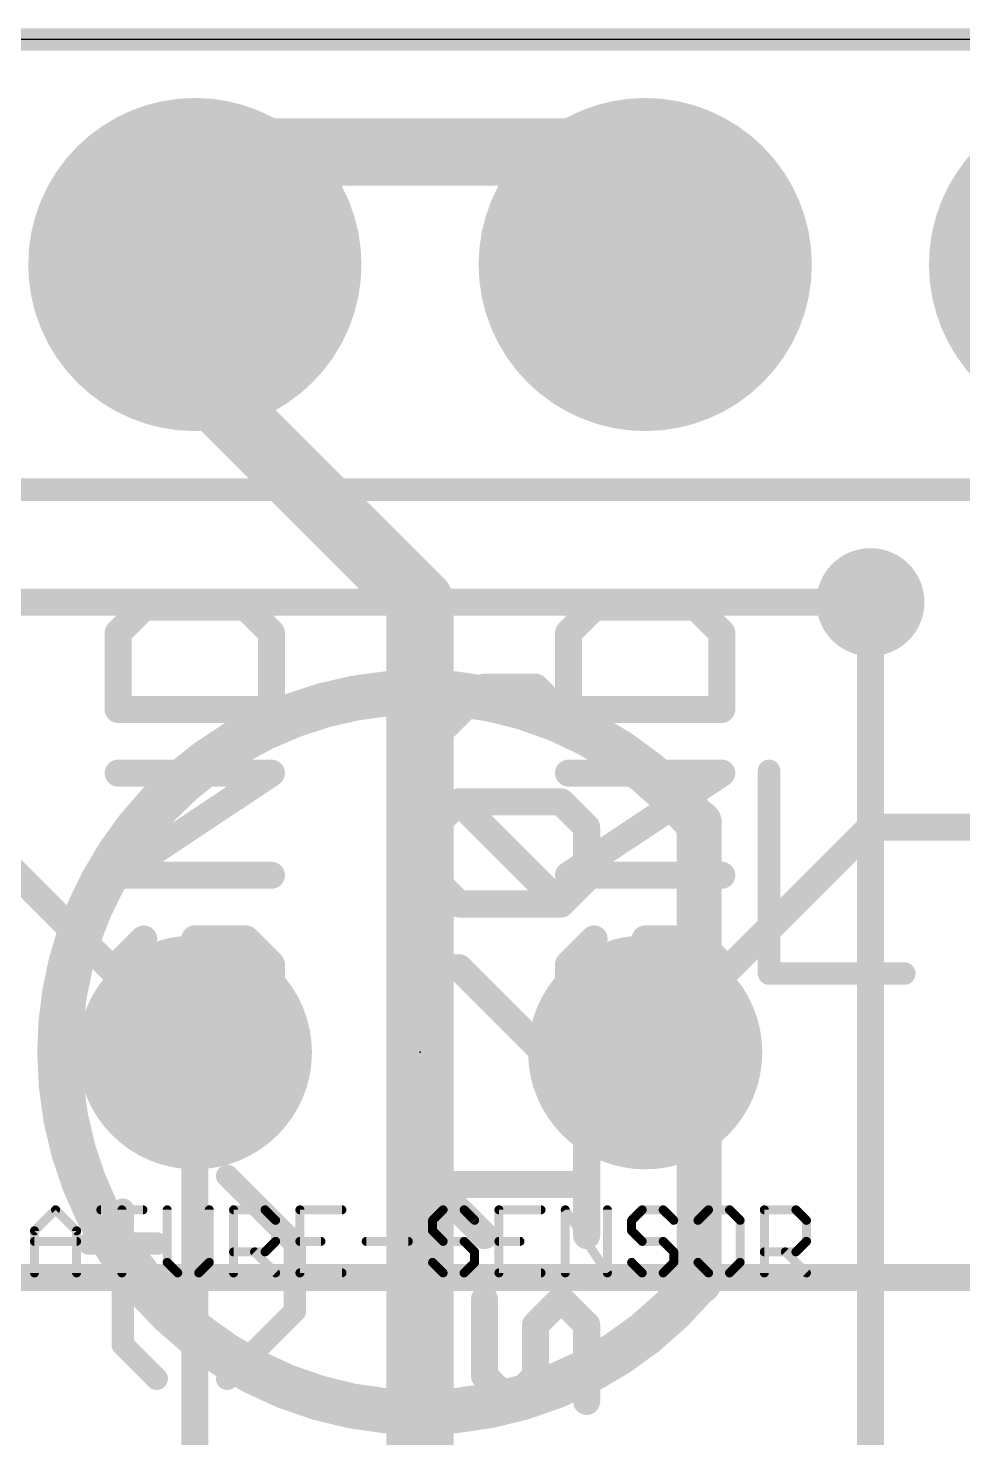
# Model space of a CAD drawing. Extents: x -6 to 117, y 1 to 54.
# Drawn here: x 25.73 to 31, y 44.81 to 52.77 of the extents above; entities that cross this region are included whole.
import ezdxf

# ---------------------------------------------------------------- set-up
doc = ezdxf.new("R2010")
doc.units = 0
for name, color, linetype in [('1', 14, 'CONTINUOUS'), ('16', 174, 'CONTINUOUS'), ('17', 94, 'CONTINUOUS'), ('18', 94, 'CONTINUOUS'), ('20', 178, 'CONTINUOUS'), ('21', 251, 'CONTINUOUS'), ('23', 178, 'CONTINUOUS'), ('25', 251, 'CONTINUOUS'), ('27', 251, 'CONTINUOUS'), ('51', 251, 'CONTINUOUS')]:
    doc.layers.add(name, color=color, linetype=linetype)

# ---------------------------------------------------------------- blocks, each defined once
blk = doc.blocks.new('ROUNDP')
at = {"const_width": 0.5}
blk.add_lwpolyline([(0, -0.25, 1), (0, 0.25, 1), (0, -0.25)], format="xyb", dxfattribs=at)
blk = doc.blocks.new('ROUNDV')
at = {"const_width": 0.5}
blk.add_lwpolyline([(0, -0.25, 1), (0, 0.25, 1), (0, -0.25)], format="xyb", dxfattribs=at)

msp = doc.modelspace()

# ---------------------------------------------------------------- linework, layer by layer
at = {"layer": '1'}
for points, const_width in [([(26.67, 52.1653, 1), (26.67, 51.9748)], 0.1905), ([(26.7653, 52.07, 1), (26.5748, 52.07)], 0.1905), ([(29.3053, 52.07, 1), (29.1148, 52.07)], 0.1905), ([(29.21, 51.9748, 1), (29.21, 52.1653)], 0.1905), ([(26.7653, 51.435, 1), (26.5748, 51.435)], 0.1905), ([(26.5748, 51.435, 1), (26.7653, 51.435)], 0.1905), ([(29.1148, 51.435, 1), (29.3053, 51.435)], 0.1905), ([(26.7374, 50.8674, 1), (26.6026, 50.7326)], 0.1905), ([(26.5748, 50.8, 1), (26.7653, 50.8)], 0.1905), ([(28.0353, 49.53, 1), (27.8448, 49.53)], 0.1905), ([(27.8726, 49.4626, 1), (28.0074, 49.5974)], 0.1905), ([(30.5181, 49.53, 1), (30.4419, 49.53)], 0.0762), ([(26.7081, 46.99, 1), (26.6319, 46.99)], 0.0762), ([(26.6431, 46.9631, 1), (26.6969, 47.0169)], 0.0762)]:
    msp.add_lwpolyline(points, format="xyb", dxfattribs=dict(at, const_width=const_width))
for points, const_width in [([(29.21, 52.07), (26.67, 52.07)], 0.381), ([(26.67, 52.07), (26.67, 51.435)], 0.381), ([(29.21, 52.07), (29.21, 51.435)], 0.381), ([(26.67, 50.8), (26.67, 51.435)], 0.381), ([(27.94, 49.53), (26.67, 50.8)], 0.381), ([(26.67, 46.99), (22.86, 50.8)], 0.1524), ([(27.94, 41.91), (27.94, 49.53)], 0.381), ([(30.48, 49.53), (30.48, 44.45)], 0.1524), ([(26.67, 35.56), (26.67, 46.99)], 0.1524)]:
    msp.add_lwpolyline(points, dxfattribs=dict(at, const_width=const_width))
at = {"layer": '16', "const_width": 0.1524}
for points in [[(21.59, 49.53), (30.48, 49.53)], [(30.48, 48.26), (29.21, 46.99)], [(39.37, 48.26), (30.48, 48.26)], [(31.75, 45.72), (21.59, 45.72)]]:
    msp.add_lwpolyline(points, dxfattribs=at)
at = {"layer": '16', "const_width": 0.0762}
for points in [[(30.48, 49.4919, 1), (30.48, 49.5681)], [(30.48, 48.2981, 1), (30.48, 48.2219)], [(30.5069, 48.2331, 1), (30.4531, 48.2869)], [(29.1831, 47.0169, 1), (29.2369, 46.9631)]]:
    msp.add_lwpolyline(points, format="xyb", dxfattribs=at)
at = {"layer": '20'}
msp.add_line((53.34, 52.705), (3.81, 52.705), dxfattribs=at)
at = {"layer": '21', "const_width": 0.1524}
for points in [[(28.3036, 49.0505), (28.0155, 48.7624)], [(28.5917, 49.0505), (28.3036, 49.0505)], [(28.8798, 48.7624), (28.5917, 49.0505)], [(28.0155, 48.259), (28.1595, 48.4031)], [(28.1595, 48.4031), (28.7357, 48.4031)], [(28.7357, 47.8269), (28.1595, 48.4031)], [(28.7357, 48.4031), (28.8798, 48.259)], [(28.0155, 47.9709), (28.0155, 48.259)], [(28.8798, 48.259), (28.8798, 47.9709)], [(28.1595, 47.8269), (28.0155, 47.9709)], [(28.8798, 47.9709), (28.7357, 47.8269)], [(28.7357, 47.8269), (28.1595, 47.8269)], [(28.0155, 46.8913), (28.0155, 47.4676)], [(28.0155, 47.4676), (28.1595, 47.4676)], [(28.1595, 47.4676), (28.7357, 46.8913)], [(28.7357, 46.8913), (28.8798, 46.8913)], [(28.8798, 45.9558), (28.8798, 46.532)], [(28.3036, 45.9558), (28.0155, 46.2439)], [(28.0155, 46.2439), (28.8798, 46.2439)], [(28.3036, 45.1644), (28.3036, 45.5965)], [(28.7357, 45.5965), (28.5917, 45.4525)], [(28.8798, 45.4525), (28.7357, 45.5965)], [(28.5917, 45.4525), (28.5917, 45.1644)], [(28.8798, 45.0203), (28.8798, 45.4525)], [(28.4476, 45.0203), (28.3036, 45.1644)], [(28.5917, 45.1644), (28.4476, 45.0203)]]:
    msp.add_lwpolyline(points, dxfattribs=at)
at = {"layer": '21', "const_width": 0.0762}
for points in [[(28.3036, 49.0886, 1), (28.3036, 49.0124)], [(28.3305, 49.0235, 1), (28.2766, 49.0774)], [(28.6186, 49.0774, 1), (28.5647, 49.0235)], [(28.5917, 49.0124, 1), (28.5917, 49.0886)], [(27.9885, 48.7893, 1), (28.0424, 48.7354)], [(28.8529, 48.7354, 1), (28.9067, 48.7893)], [(28.1595, 48.4412, 1), (28.1595, 48.365)], [(28.1865, 48.43, 1), (28.1326, 48.3761)], [(28.1865, 48.3761, 1), (28.1326, 48.43)], [(28.7627, 48.43, 1), (28.7088, 48.3761)], [(28.7357, 48.365, 1), (28.7357, 48.4412)], [(27.9885, 48.286, 1), (28.0424, 48.2321)], [(28.0536, 48.259, 1), (27.9774, 48.259)], [(28.9179, 48.259, 1), (28.8417, 48.259)], [(28.8529, 48.2321, 1), (28.9067, 48.286)], [(28.0424, 47.9979, 1), (27.9885, 47.944)], [(28.9067, 47.944, 1), (28.8529, 47.9979)], [(27.9774, 47.9709, 1), (28.0536, 47.9709)], [(28.8417, 47.9709, 1), (28.9179, 47.9709)], [(28.1595, 47.865, 1), (28.1595, 47.7888)], [(28.1326, 47.7999, 1), (28.1865, 47.8538)], [(28.7088, 47.8538, 1), (28.7627, 47.7999)], [(28.7088, 47.7999, 1), (28.7627, 47.8538)], [(28.7357, 47.7888, 1), (28.7357, 47.865)], [(28.0536, 47.4676, 1), (27.9774, 47.4676)], [(28.0155, 47.5057, 1), (28.0155, 47.4295)], [(28.1865, 47.4945, 1), (28.1326, 47.4406)], [(28.1595, 47.4295, 1), (28.1595, 47.5057)], [(27.9774, 46.8913, 1), (28.0536, 46.8913)], [(28.7357, 46.9294, 1), (28.7357, 46.8532)], [(28.7088, 46.8644, 1), (28.7627, 46.9183)], [(28.8798, 46.8532, 1), (28.8798, 46.9294)], [(28.9179, 46.532, 1), (28.8417, 46.532)], [(28.0424, 46.2709, 1), (27.9885, 46.217)], [(28.0155, 46.282, 1), (28.0155, 46.2058)], [(28.8798, 46.2058, 1), (28.8798, 46.282)], [(28.2766, 45.9289, 1), (28.3305, 45.9828)], [(28.8417, 45.9558, 1), (28.9179, 45.9558)], [(28.3417, 45.5965, 1), (28.2655, 45.5965)], [(28.7627, 45.6235, 1), (28.7088, 45.5696)], [(28.7627, 45.5696, 1), (28.7088, 45.6235)], [(28.5647, 45.4794, 1), (28.6186, 45.4255)], [(28.6298, 45.4525, 1), (28.5536, 45.4525)], [(28.9179, 45.4525, 1), (28.8417, 45.4525)], [(28.8529, 45.4255, 1), (28.9067, 45.4794)], [(28.3305, 45.1913, 1), (28.2766, 45.1374)], [(28.2655, 45.1644, 1), (28.3417, 45.1644)], [(28.5536, 45.1644, 1), (28.6298, 45.1644)], [(28.6186, 45.1374, 1), (28.5647, 45.1913)], [(28.4207, 45.0472, 1), (28.4746, 44.9934)], [(28.4207, 44.9934, 1), (28.4746, 45.0472)], [(28.8417, 45.0203, 1), (28.9179, 45.0203)]]:
    msp.add_lwpolyline(points, format="xyb", dxfattribs=at)
at = {"layer": '23'}
msp.add_point((27.94, 46.99), dxfattribs=at)
at = {"layer": '25', "const_width": 0.127}
for points in [[(29.9085, 48.5785), (29.9085, 47.4345)], [(29.9085, 47.4345), (30.6712, 47.4345)]]:
    msp.add_lwpolyline(points, dxfattribs=at)
at = {"layer": '25', "const_width": 0.0635}
for points in [[(29.9402, 48.5785, 1), (29.8768, 48.5785)], [(29.9085, 47.4663, 1), (29.9085, 47.4027)], [(30.6712, 47.4027, 1), (30.6712, 47.4663)], [(29.8768, 47.4345, 1), (29.9402, 47.4345)]]:
    msp.add_lwpolyline(points, format="xyb", dxfattribs=at)
at = {"layer": '27'}
for points, const_width in [([(27.2342, 45.9111), (26.8529, 46.2925)], 0.127), ([(26.2639, 46.1018), (26.2639, 45.3392)], 0.127), ([(25.7656, 45.9827), (25.8843, 46.1013)], 0.0508), ([(25.8843, 46.1013), (26.0029, 45.9827)], 0.0508), ([(26.1398, 46.1013), (26.3771, 46.1013)], 0.0508), ([(26.2585, 45.7454), (26.2585, 46.1013)], 0.0508), ([(26.5141, 46.1013), (26.5141, 45.8047)], 0.0508), ([(26.7513, 45.8047), (26.7513, 46.1013)], 0.0508), ([(26.8883, 45.7454), (26.8883, 46.1013)], 0.0508), ([(26.8883, 46.1013), (27.0662, 46.1013)], 0.0508), ([(27.0662, 46.1013), (27.1255, 46.042)], 0.0508), ([(27.1255, 46.042), (27.1255, 45.9233)], 0.0508), ([(27.4997, 46.1013), (27.2625, 46.1013)], 0.0508), ([(27.2625, 46.1013), (27.2625, 45.7454)], 0.0508), ([(28.0702, 46.1013), (28.0109, 46.042)], 0.0508), ([(28.0109, 46.042), (28.0109, 45.9827)], 0.0508), ([(28.1888, 46.1013), (28.0702, 46.1013)], 0.0508), ([(28.2481, 46.042), (28.1888, 46.1013)], 0.0508), ([(28.6224, 46.1013), (28.3851, 46.1013)], 0.0508), ([(28.3851, 46.1013), (28.3851, 45.7454)], 0.0508), ([(28.7593, 45.7454), (28.7593, 46.1013)], 0.0508), ([(28.7593, 46.1013), (28.9966, 45.7454)], 0.0508), ([(28.9966, 45.7454), (28.9966, 46.1013)], 0.0508), ([(29.1928, 46.1013), (29.1335, 46.042)], 0.0508), ([(29.1335, 46.042), (29.1335, 45.9827)], 0.0508), ([(29.3114, 46.1013), (29.1928, 46.1013)], 0.0508), ([(29.3708, 46.042), (29.3114, 46.1013)], 0.0508), ([(29.567, 46.1013), (29.5077, 46.042)], 0.0508), ([(29.5077, 46.042), (29.5077, 45.8047)], 0.0508), ([(29.6857, 46.1013), (29.567, 46.1013)], 0.0508), ([(29.745, 46.042), (29.6857, 46.1013)], 0.0508), ([(29.745, 45.8047), (29.745, 46.042)], 0.0508), ([(29.8819, 45.7454), (29.8819, 46.1013)], 0.0508), ([(29.8819, 46.1013), (30.0599, 46.1013)], 0.0508), ([(30.0599, 46.1013), (30.1192, 46.042)], 0.0508), ([(30.1192, 46.042), (30.1192, 45.9233)], 0.0508), ([(25.7656, 45.7454), (25.7656, 45.9827)], 0.0508), ([(26.0029, 45.9827), (26.0029, 45.7454)], 0.0508), ([(26.0733, 45.9111), (26.4546, 45.9111)], 0.127), ([(27.2342, 45.5298), (27.2342, 45.9111)], 0.127), ([(28.0109, 45.9827), (28.0702, 45.9233)], 0.0508), ([(29.1335, 45.9827), (29.1928, 45.9233)], 0.0508), ([(25.7656, 45.9233), (26.0029, 45.9233)], 0.0508), ([(27.1255, 45.9233), (27.0662, 45.864)], 0.0508), ([(27.2625, 45.9233), (27.3811, 45.9233)], 0.0508), ([(27.6367, 45.9233), (27.8739, 45.9233)], 0.0508), ([(28.0702, 45.9233), (28.1888, 45.9233)], 0.0508), ([(28.1888, 45.9233), (28.2481, 45.864)], 0.0508), ([(28.3851, 45.9233), (28.5037, 45.9233)], 0.0508), ([(29.1928, 45.9233), (29.3114, 45.9233)], 0.0508), ([(29.3114, 45.9233), (29.3708, 45.864)], 0.0508), ([(30.1192, 45.9233), (30.0599, 45.864)], 0.0508), ([(26.5141, 45.8047), (26.5734, 45.7454)], 0.0508), ([(26.692, 45.7454), (26.7513, 45.8047)], 0.0508), ([(27.0662, 45.864), (26.8883, 45.864)], 0.0508), ([(27.0069, 45.864), (27.1255, 45.7454)], 0.0508), ([(28.0702, 45.7454), (28.0109, 45.8047)], 0.0508), ([(28.2481, 45.8047), (28.1888, 45.7454)], 0.0508), ([(28.2481, 45.864), (28.2481, 45.8047)], 0.0508), ([(29.1928, 45.7454), (29.1335, 45.8047)], 0.0508), ([(29.3708, 45.8047), (29.3114, 45.7454)], 0.0508), ([(29.3708, 45.864), (29.3708, 45.8047)], 0.0508), ([(29.5077, 45.8047), (29.567, 45.7454)], 0.0508), ([(29.6857, 45.7454), (29.745, 45.8047)], 0.0508), ([(30.0599, 45.864), (29.8819, 45.864)], 0.0508), ([(30.0005, 45.864), (30.1192, 45.7454)], 0.0508), ([(26.5734, 45.7454), (26.692, 45.7454)], 0.0508), ([(27.2625, 45.7454), (27.4997, 45.7454)], 0.0508), ([(28.1888, 45.7454), (28.0702, 45.7454)], 0.0508), ([(28.3851, 45.7454), (28.6224, 45.7454)], 0.0508), ([(29.3114, 45.7454), (29.1928, 45.7454)], 0.0508), ([(29.567, 45.7454), (29.6857, 45.7454)], 0.0508), ([(26.8529, 45.1485), (27.2342, 45.5298)], 0.127), ([(26.2639, 45.3392), (26.4546, 45.1485)], 0.127)]:
    msp.add_lwpolyline(points, dxfattribs=dict(at, const_width=const_width))
for points, const_width in [([(26.8753, 46.3149, 1), (26.8304, 46.27)], 0.0635), ([(26.2957, 46.1018, 1), (26.2322, 46.1018)], 0.0635), ([(25.8933, 46.1103, 1), (25.8753, 46.0923)], 0.0254), ([(25.8933, 46.0923, 1), (25.8753, 46.1103)], 0.0254), ([(26.1398, 46.114, 1), (26.1398, 46.0886)], 0.0254), ([(26.2712, 46.1013, 1), (26.2458, 46.1013)], 0.0254), ([(26.3771, 46.0886, 1), (26.3771, 46.114)], 0.0254), ([(26.5267, 46.1013, 1), (26.5014, 46.1013)], 0.0254), ([(26.764, 46.1013, 1), (26.7386, 46.1013)], 0.0254), ([(26.901, 46.1013, 1), (26.8756, 46.1013)], 0.0254), ([(26.8883, 46.114, 1), (26.8883, 46.0886)], 0.0254), ([(27.0752, 46.1103, 1), (27.0572, 46.0923)], 0.0254), ([(27.0662, 46.0886, 1), (27.0662, 46.114)], 0.0254), ([(27.1382, 46.042, 1), (27.1128, 46.042)], 0.0254), ([(27.1165, 46.033, 1), (27.1345, 46.051)], 0.0254), ([(27.2625, 46.114, 1), (27.2625, 46.0886)], 0.0254), ([(27.2752, 46.1013, 1), (27.2498, 46.1013)], 0.0254), ([(27.4997, 46.0886, 1), (27.4997, 46.114)], 0.0254), ([(28.0236, 46.042, 1), (27.9982, 46.042)], 0.0254), ([(28.0019, 46.051, 1), (28.0199, 46.033)], 0.0254), ([(28.0702, 46.114, 1), (28.0702, 46.0886)], 0.0254), ([(28.0792, 46.0923, 1), (28.0612, 46.1103)], 0.0254), ([(28.1978, 46.1103, 1), (28.1798, 46.0923)], 0.0254), ([(28.1888, 46.0886, 1), (28.1888, 46.114)], 0.0254), ([(28.2392, 46.033, 1), (28.2571, 46.051)], 0.0254), ([(28.3851, 46.114, 1), (28.3851, 46.0886)], 0.0254), ([(28.3978, 46.1013, 1), (28.3724, 46.1013)], 0.0254), ([(28.6224, 46.0886, 1), (28.6224, 46.114)], 0.0254), ([(28.772, 46.1013, 1), (28.7466, 46.1013)], 0.0254), ([(28.7699, 46.1083, 1), (28.7487, 46.0943)], 0.0254), ([(29.0093, 46.1013, 1), (28.9839, 46.1013)], 0.0254), ([(29.1462, 46.042, 1), (29.1208, 46.042)], 0.0254), ([(29.1245, 46.051, 1), (29.1425, 46.033)], 0.0254), ([(29.1928, 46.114, 1), (29.1928, 46.0886)], 0.0254), ([(29.2018, 46.0923, 1), (29.1838, 46.1103)], 0.0254), ([(29.3204, 46.1103, 1), (29.3025, 46.0923)], 0.0254), ([(29.3114, 46.0886, 1), (29.3114, 46.114)], 0.0254), ([(29.3618, 46.033, 1), (29.3797, 46.051)], 0.0254), ([(29.5204, 46.042, 1), (29.495, 46.042)], 0.0254), ([(29.4987, 46.051, 1), (29.5167, 46.033)], 0.0254), ([(29.567, 46.114, 1), (29.567, 46.0886)], 0.0254), ([(29.576, 46.0923, 1), (29.558, 46.1103)], 0.0254), ([(29.6946, 46.1103, 1), (29.6767, 46.0923)], 0.0254), ([(29.6857, 46.0886, 1), (29.6857, 46.114)], 0.0254), ([(29.7577, 46.042, 1), (29.7323, 46.042)], 0.0254), ([(29.736, 46.033, 1), (29.7539, 46.051)], 0.0254), ([(29.8946, 46.1013, 1), (29.8692, 46.1013)], 0.0254), ([(29.8819, 46.114, 1), (29.8819, 46.0886)], 0.0254), ([(30.0688, 46.1103, 1), (30.0509, 46.0923)], 0.0254), ([(30.0599, 46.0886, 1), (30.0599, 46.114)], 0.0254), ([(30.1319, 46.042, 1), (30.1065, 46.042)], 0.0254), ([(30.1102, 46.033, 1), (30.1282, 46.051)], 0.0254), ([(25.7783, 45.9827, 1), (25.7529, 45.9827)], 0.0254), ([(25.7567, 45.9916, 1), (25.7746, 45.9737)], 0.0254), ([(26.0156, 45.9827, 1), (25.9902, 45.9827)], 0.0254), ([(25.9939, 45.9737, 1), (26.0119, 45.9916)], 0.0254), ([(26.0733, 45.9429, 1), (26.0733, 45.8794)], 0.0635), ([(26.4546, 45.8794, 1), (26.4546, 45.9429)], 0.0635), ([(27.2659, 45.9111, 1), (27.2024, 45.9111)], 0.0635), ([(28.0199, 45.9916, 1), (28.0019, 45.9737)], 0.0254), ([(27.9982, 45.9827, 1), (28.0236, 45.9827)], 0.0254), ([(29.1425, 45.9916, 1), (29.1245, 45.9737)], 0.0254), ([(29.1208, 45.9827, 1), (29.1462, 45.9827)], 0.0254), ([(25.7656, 45.9361, 1), (25.7656, 45.9106)], 0.0254), ([(26.0029, 45.9106, 1), (26.0029, 45.9361)], 0.0254), ([(27.1128, 45.9233, 1), (27.1382, 45.9233)], 0.0254), ([(27.1345, 45.9144, 1), (27.1165, 45.9323)], 0.0254), ([(27.2117, 45.8887, 1), (27.2566, 45.9336)], 0.0635), ([(27.2625, 45.9361, 1), (27.2625, 45.9106)], 0.0254), ([(27.3811, 45.9106, 1), (27.3811, 45.9361)], 0.0254), ([(27.6367, 45.9361, 1), (27.6367, 45.9106)], 0.0254), ([(27.8739, 45.9106, 1), (27.8739, 45.9361)], 0.0254), ([(28.0702, 45.9361, 1), (28.0702, 45.9106)], 0.0254), ([(28.0612, 45.9144, 1), (28.0792, 45.9323)], 0.0254), ([(28.1978, 45.9323, 1), (28.1798, 45.9144)], 0.0254), ([(28.1888, 45.9106, 1), (28.1888, 45.9361)], 0.0254), ([(28.3851, 45.9361, 1), (28.3851, 45.9106)], 0.0254), ([(28.5037, 45.9106, 1), (28.5037, 45.9361)], 0.0254), ([(29.1928, 45.9361, 1), (29.1928, 45.9106)], 0.0254), ([(29.1838, 45.9144, 1), (29.2018, 45.9323)], 0.0254), ([(29.3204, 45.9323, 1), (29.3025, 45.9144)], 0.0254), ([(29.3114, 45.9106, 1), (29.3114, 45.9361)], 0.0254), ([(30.1065, 45.9233, 1), (30.1319, 45.9233)], 0.0254), ([(30.1282, 45.9144, 1), (30.1102, 45.9323)], 0.0254), ([(26.523, 45.8137, 1), (26.5051, 45.7957)], 0.0254), ([(26.5014, 45.8047, 1), (26.5267, 45.8047)], 0.0254), ([(26.7386, 45.8047, 1), (26.764, 45.8047)], 0.0254), ([(26.7603, 45.7957, 1), (26.7423, 45.8137)], 0.0254), ([(26.8883, 45.8767, 1), (26.8883, 45.8513)], 0.0254), ([(27.0159, 45.873, 1), (26.9979, 45.8551)], 0.0254), ([(27.0572, 45.873, 1), (27.0752, 45.8551)], 0.0254), ([(27.0662, 45.8513, 1), (27.0662, 45.8767)], 0.0254), ([(28.0199, 45.8137, 1), (28.0019, 45.7957)], 0.0254), ([(28.2608, 45.864, 1), (28.2354, 45.864)], 0.0254), ([(28.2354, 45.8047, 1), (28.2608, 45.8047)], 0.0254), ([(28.2392, 45.8551, 1), (28.2571, 45.873)], 0.0254), ([(28.2571, 45.7957, 1), (28.2392, 45.8137)], 0.0254), ([(29.1425, 45.8137, 1), (29.1245, 45.7957)], 0.0254), ([(29.3835, 45.864, 1), (29.3581, 45.864)], 0.0254), ([(29.3581, 45.8047, 1), (29.3835, 45.8047)], 0.0254), ([(29.3618, 45.8551, 1), (29.3797, 45.873)], 0.0254), ([(29.3797, 45.7957, 1), (29.3618, 45.8137)], 0.0254), ([(29.5167, 45.8137, 1), (29.4987, 45.7957)], 0.0254), ([(29.495, 45.8047, 1), (29.5204, 45.8047)], 0.0254), ([(29.7323, 45.8047, 1), (29.7577, 45.8047)], 0.0254), ([(29.7539, 45.7957, 1), (29.736, 45.8137)], 0.0254), ([(29.8819, 45.8767, 1), (29.8819, 45.8513)], 0.0254), ([(30.0095, 45.873, 1), (29.9916, 45.8551)], 0.0254), ([(30.0509, 45.873, 1), (30.0688, 45.8551)], 0.0254), ([(30.0599, 45.8513, 1), (30.0599, 45.8767)], 0.0254), ([(25.7529, 45.7454, 1), (25.7783, 45.7454)], 0.0254), ([(25.9902, 45.7454, 1), (26.0156, 45.7454)], 0.0254), ([(26.2458, 45.7454, 1), (26.2712, 45.7454)], 0.0254), ([(26.5734, 45.7581, 1), (26.5734, 45.7327)], 0.0254), ([(26.5644, 45.7364, 1), (26.5823, 45.7544)], 0.0254), ([(26.683, 45.7544, 1), (26.701, 45.7364)], 0.0254), ([(26.692, 45.7327, 1), (26.692, 45.7581)], 0.0254), ([(26.8756, 45.7454, 1), (26.901, 45.7454)], 0.0254), ([(27.1165, 45.7364, 1), (27.1345, 45.7544)], 0.0254), ([(27.2625, 45.7581, 1), (27.2625, 45.7327)], 0.0254), ([(27.2498, 45.7454, 1), (27.2752, 45.7454)], 0.0254), ([(27.4997, 45.7327, 1), (27.4997, 45.7581)], 0.0254), ([(28.0702, 45.7581, 1), (28.0702, 45.7327)], 0.0254), ([(28.0612, 45.7364, 1), (28.0792, 45.7544)], 0.0254), ([(28.1798, 45.7544, 1), (28.1978, 45.7364)], 0.0254), ([(28.1888, 45.7327, 1), (28.1888, 45.7581)], 0.0254), ([(28.3851, 45.7581, 1), (28.3851, 45.7327)], 0.0254), ([(28.3724, 45.7454, 1), (28.3978, 45.7454)], 0.0254), ([(28.6224, 45.7327, 1), (28.6224, 45.7581)], 0.0254), ([(28.7466, 45.7454, 1), (28.772, 45.7454)], 0.0254), ([(28.9839, 45.7454, 1), (29.0093, 45.7454)], 0.0254), ([(28.986, 45.7384, 1), (29.0071, 45.7524)], 0.0254), ([(29.1928, 45.7581, 1), (29.1928, 45.7327)], 0.0254), ([(29.1838, 45.7364, 1), (29.2018, 45.7544)], 0.0254), ([(29.3025, 45.7544, 1), (29.3204, 45.7364)], 0.0254), ([(29.3114, 45.7327, 1), (29.3114, 45.7581)], 0.0254), ([(29.567, 45.7581, 1), (29.567, 45.7327)], 0.0254), ([(29.558, 45.7364, 1), (29.576, 45.7544)], 0.0254), ([(29.6767, 45.7544, 1), (29.6946, 45.7364)], 0.0254), ([(29.6857, 45.7327, 1), (29.6857, 45.7581)], 0.0254), ([(29.8692, 45.7454, 1), (29.8946, 45.7454)], 0.0254), ([(30.1102, 45.7364, 1), (30.1282, 45.7544)], 0.0254), ([(27.2566, 45.5074, 1), (27.2117, 45.5523)], 0.0635), ([(27.2024, 45.5298, 1), (27.2659, 45.5298)], 0.0635), ([(26.2864, 45.3616, 1), (26.2415, 45.3167)], 0.0635), ([(26.2322, 45.3392, 1), (26.2957, 45.3392)], 0.0635), ([(26.4321, 45.126, 1), (26.477, 45.171)], 0.0635), ([(26.8304, 45.171, 1), (26.8753, 45.126)], 0.0635)]:
    msp.add_lwpolyline(points, format="xyb", dxfattribs=dict(at, const_width=const_width))
at = {"layer": '51'}
for points, const_width in [([(22.86, 52.705), (38.1, 52.705)], 0.127), ([(38.1, 50.165), (22.86, 50.165)], 0.127), ([(26.3815, 49.5009), (26.2375, 49.3569)], 0.1524), ([(26.9577, 49.5009), (26.3815, 49.5009)], 0.1524), ([(27.1018, 49.3569), (26.9577, 49.5009)], 0.1524), ([(28.9215, 49.5009), (28.7775, 49.3569)], 0.1524), ([(29.4977, 49.5009), (28.9215, 49.5009)], 0.1524), ([(29.6418, 49.3569), (29.4977, 49.5009)], 0.1524), ([(26.2375, 49.3569), (26.2375, 48.9247)], 0.1524), ([(27.1018, 48.9247), (27.1018, 49.3569)], 0.1524), ([(28.7775, 49.3569), (28.7775, 48.9247)], 0.1524), ([(29.6418, 48.9247), (29.6418, 49.3569)], 0.1524), ([(26.2375, 48.9247), (27.1018, 48.9247)], 0.1524), ([(28.7775, 48.9247), (29.6418, 48.9247)], 0.1524), ([(26.2375, 47.9892), (27.1018, 48.5654)], 0.1524), ([(27.1018, 48.5654), (26.2375, 48.5654)], 0.1524), ([(28.7775, 47.9892), (29.6418, 48.5654)], 0.1524), ([(29.6418, 48.5654), (28.7775, 48.5654)], 0.1524), ([(29.5148, 48.2854), (29.5148, 47.7774)], 0.254), ([(29.5148, 45.72), (29.5148, 48.26)], 0.254), ([(27.1018, 47.9892), (26.2375, 47.9892)], 0.1524), ([(29.6418, 47.9892), (28.7775, 47.9892)], 0.1524), ([(26.3815, 47.6299), (26.2375, 47.4858)], 0.1524), ([(26.9577, 47.6299), (26.6696, 47.6299)], 0.1524), ([(26.6696, 47.6299), (26.6696, 47.3418)], 0.1524), ([(27.1018, 47.4858), (26.9577, 47.6299)], 0.1524), ([(28.9215, 47.6299), (28.7775, 47.4858)], 0.1524), ([(29.4977, 47.6299), (29.2096, 47.6299)], 0.1524), ([(29.2096, 47.6299), (29.2096, 47.3418)], 0.1524), ([(29.6418, 47.4858), (29.4977, 47.6299)], 0.1524), ([(26.2375, 47.4858), (26.2375, 47.1977)], 0.1524), ([(27.1018, 47.1977), (27.1018, 47.4858)], 0.1524), ([(28.7775, 47.4858), (28.7775, 47.1977)], 0.1524), ([(29.6418, 47.1977), (29.6418, 47.4858)], 0.1524), ([(26.2375, 47.1977), (26.3815, 47.0536)], 0.1524), ([(26.9577, 47.0536), (27.1018, 47.1977)], 0.1524), ([(28.7775, 47.1977), (28.9215, 47.0536)], 0.1524), ([(29.4977, 47.0536), (29.6418, 47.1977)], 0.1524), ([(26.3815, 47.0536), (26.9577, 47.0536)], 0.1524), ([(28.9215, 47.0536), (29.4977, 47.0536)], 0.1524), ([(29.5148, 45.6946), (29.5148, 46.1518)], 0.254)]:
    msp.add_lwpolyline(points, dxfattribs=dict(at, const_width=const_width))
for points, const_width in [([(26.3815, 49.539, 1), (26.3815, 49.4628)], 0.0762), ([(26.4085, 49.474, 1), (26.3546, 49.5278)], 0.0762), ([(26.9847, 49.5278, 1), (26.9308, 49.474)], 0.0762), ([(26.9577, 49.4628, 1), (26.9577, 49.539)], 0.0762), ([(28.9215, 49.539, 1), (28.9215, 49.4628)], 0.0762), ([(28.9485, 49.474, 1), (28.8946, 49.5278)], 0.0762), ([(29.5247, 49.5278, 1), (29.4708, 49.474)], 0.0762), ([(29.4977, 49.4628, 1), (29.4977, 49.539)], 0.0762), ([(26.2105, 49.3838, 1), (26.2644, 49.3299)], 0.0762), ([(26.2756, 49.3569, 1), (26.1994, 49.3569)], 0.0762), ([(27.1399, 49.3569, 1), (27.0637, 49.3569)], 0.0762), ([(27.0749, 49.3299, 1), (27.1287, 49.3838)], 0.0762), ([(28.7505, 49.3838, 1), (28.8044, 49.3299)], 0.0762), ([(28.8156, 49.3569, 1), (28.7394, 49.3569)], 0.0762), ([(29.6799, 49.3569, 1), (29.6037, 49.3569)], 0.0762), ([(29.6149, 49.3299, 1), (29.6687, 49.3838)], 0.0762), ([(27.94, 49.022, 0.277), (26.1471, 47.9462)], 0.254), ([(29.501, 48.2909, 0.2226), (27.94, 49.022)], 0.254), ([(26.2375, 48.9628, 1), (26.2375, 48.8866)], 0.0762), ([(27.1018, 48.8866, 1), (27.1018, 48.9628)], 0.0762), ([(28.7775, 48.9628, 1), (28.7775, 48.8866)], 0.0762), ([(29.6418, 48.8866, 1), (29.6418, 48.9628)], 0.0762), ([(26.1994, 48.9247, 1), (26.2756, 48.9247)], 0.0762), ([(27.0637, 48.9247, 1), (27.1399, 48.9247)], 0.0762), ([(28.7394, 48.9247, 1), (28.8156, 48.9247)], 0.0762), ([(29.6037, 48.9247, 1), (29.6799, 48.9247)], 0.0762), ([(26.2375, 48.6035, 1), (26.2375, 48.5273)], 0.0762), ([(27.1229, 48.5337, 1), (27.0807, 48.5971)], 0.0762), ([(27.1018, 48.5273, 1), (27.1018, 48.6035)], 0.0762), ([(28.7775, 48.6035, 1), (28.7775, 48.5273)], 0.0762), ([(29.6629, 48.5337, 1), (29.6207, 48.5971)], 0.0762), ([(29.6418, 48.5273, 1), (29.6418, 48.6035)], 0.0762), ([(29.5783, 48.2854, 1), (29.4513, 48.2854)], 0.127), ([(29.5783, 48.26, 1), (29.4513, 48.26)], 0.127), ([(26.1509, 47.9534, 0.1241), (25.908, 46.99)], 0.254), ([(26.2163, 48.0209, 1), (26.2586, 47.9575)], 0.0762), ([(26.2375, 48.0273, 1), (26.2375, 47.9511)], 0.0762), ([(27.1018, 47.9511, 1), (27.1018, 48.0273)], 0.0762), ([(28.7563, 48.0209, 1), (28.7986, 47.9575)], 0.0762), ([(28.7775, 48.0273, 1), (28.7775, 47.9511)], 0.0762), ([(29.6418, 47.9511, 1), (29.6418, 48.0273)], 0.0762), ([(29.4513, 47.7774, 1), (29.5783, 47.7774)], 0.127), ([(26.4085, 47.6029, 1), (26.3546, 47.6568)], 0.0762), ([(26.6696, 47.668, 1), (26.6696, 47.5918)], 0.0762), ([(26.7077, 47.6299, 1), (26.6315, 47.6299)], 0.0762), ([(26.9847, 47.6568, 1), (26.9308, 47.6029)], 0.0762), ([(26.9577, 47.5918, 1), (26.9577, 47.668)], 0.0762), ([(28.9485, 47.6029, 1), (28.8946, 47.6568)], 0.0762), ([(29.2096, 47.668, 1), (29.2096, 47.5918)], 0.0762), ([(29.2477, 47.6299, 1), (29.1715, 47.6299)], 0.0762), ([(29.5247, 47.6568, 1), (29.4708, 47.6029)], 0.0762), ([(29.4977, 47.5918, 1), (29.4977, 47.668)], 0.0762), ([(26.2105, 47.5128, 1), (26.2644, 47.4589)], 0.0762), ([(26.2756, 47.4858, 1), (26.1994, 47.4858)], 0.0762), ([(27.1399, 47.4858, 1), (27.0637, 47.4858)], 0.0762), ([(27.0749, 47.4589, 1), (27.1287, 47.5128)], 0.0762), ([(28.7505, 47.5128, 1), (28.8044, 47.4589)], 0.0762), ([(28.8156, 47.4858, 1), (28.7394, 47.4858)], 0.0762), ([(29.6799, 47.4858, 1), (29.6037, 47.4858)], 0.0762), ([(29.6149, 47.4589, 1), (29.6687, 47.5128)], 0.0762), ([(26.6315, 47.3418, 1), (26.7077, 47.3418)], 0.0762), ([(29.1715, 47.3418, 1), (29.2477, 47.3418)], 0.0762), ([(26.2644, 47.2246, 1), (26.2105, 47.1708)], 0.0762), ([(27.1287, 47.1708, 1), (27.0749, 47.2246)], 0.0762), ([(28.8044, 47.2246, 1), (28.7505, 47.1708)], 0.0762), ([(29.6687, 47.1708, 1), (29.6149, 47.2246)], 0.0762), ([(26.1994, 47.1977, 1), (26.2756, 47.1977)], 0.0762), ([(27.0637, 47.1977, 1), (27.1399, 47.1977)], 0.0762), ([(28.7394, 47.1977, 1), (28.8156, 47.1977)], 0.0762), ([(29.6037, 47.1977, 1), (29.6799, 47.1977)], 0.0762), ([(25.908, 46.99, 0.1388), (26.2094, 45.925)], 0.254), ([(26.3815, 47.0917, 1), (26.3815, 47.0155)], 0.0762), ([(26.3546, 47.0267, 1), (26.4085, 47.0806)], 0.0762), ([(26.9308, 47.0806, 1), (26.9847, 47.0267)], 0.0762), ([(26.9577, 47.0155, 1), (26.9577, 47.0917)], 0.0762), ([(28.9215, 47.0917, 1), (28.9215, 47.0155)], 0.0762), ([(28.8946, 47.0267, 1), (28.9485, 47.0806)], 0.0762), ([(29.4708, 47.0806, 1), (29.5247, 47.0267)], 0.0762), ([(29.4977, 47.0155, 1), (29.4977, 47.0917)], 0.0762), ([(29.5783, 46.1518, 1), (29.4513, 46.1518)], 0.127), ([(26.1757, 45.9818, 0.2691), (27.94, 44.958)], 0.254), ([(27.94, 44.958, 0.2206), (29.4912, 45.6774)], 0.254), ([(29.4513, 45.72, 1), (29.5783, 45.72)], 0.127), ([(29.4513, 45.6946, 1), (29.5783, 45.6946)], 0.127)]:
    msp.add_lwpolyline(points, format="xyb", dxfattribs=dict(at, const_width=const_width))

# ---------------------------------------------------------------- block references
at = {"layer": '17', "xscale": 1.8796, "yscale": 1.8796, "rotation": 180}
for p in [(26.67, 51.435), (26.67, 51.435), (29.21, 51.435), (29.21, 51.435), (31.75, 51.435), (31.75, 51.435)]:
    msp.add_blockref('ROUNDP', p, dxfattribs=at)
at = {"layer": '17', "xscale": 1.3208, "yscale": 1.3208}
for p in [(26.67, 46.99), (26.67, 46.99), (29.21, 46.99), (29.21, 46.99)]:
    msp.add_blockref('ROUNDP', p, dxfattribs=at)
at = {"layer": '18', "xscale": 0.6096, "yscale": 0.6096}
msp.add_blockref('ROUNDV', (30.48, 49.53), dxfattribs=at)
msp.add_blockref('ROUNDV', (30.48, 49.53), dxfattribs=at)

doc.saveas('drawing.dxf')
